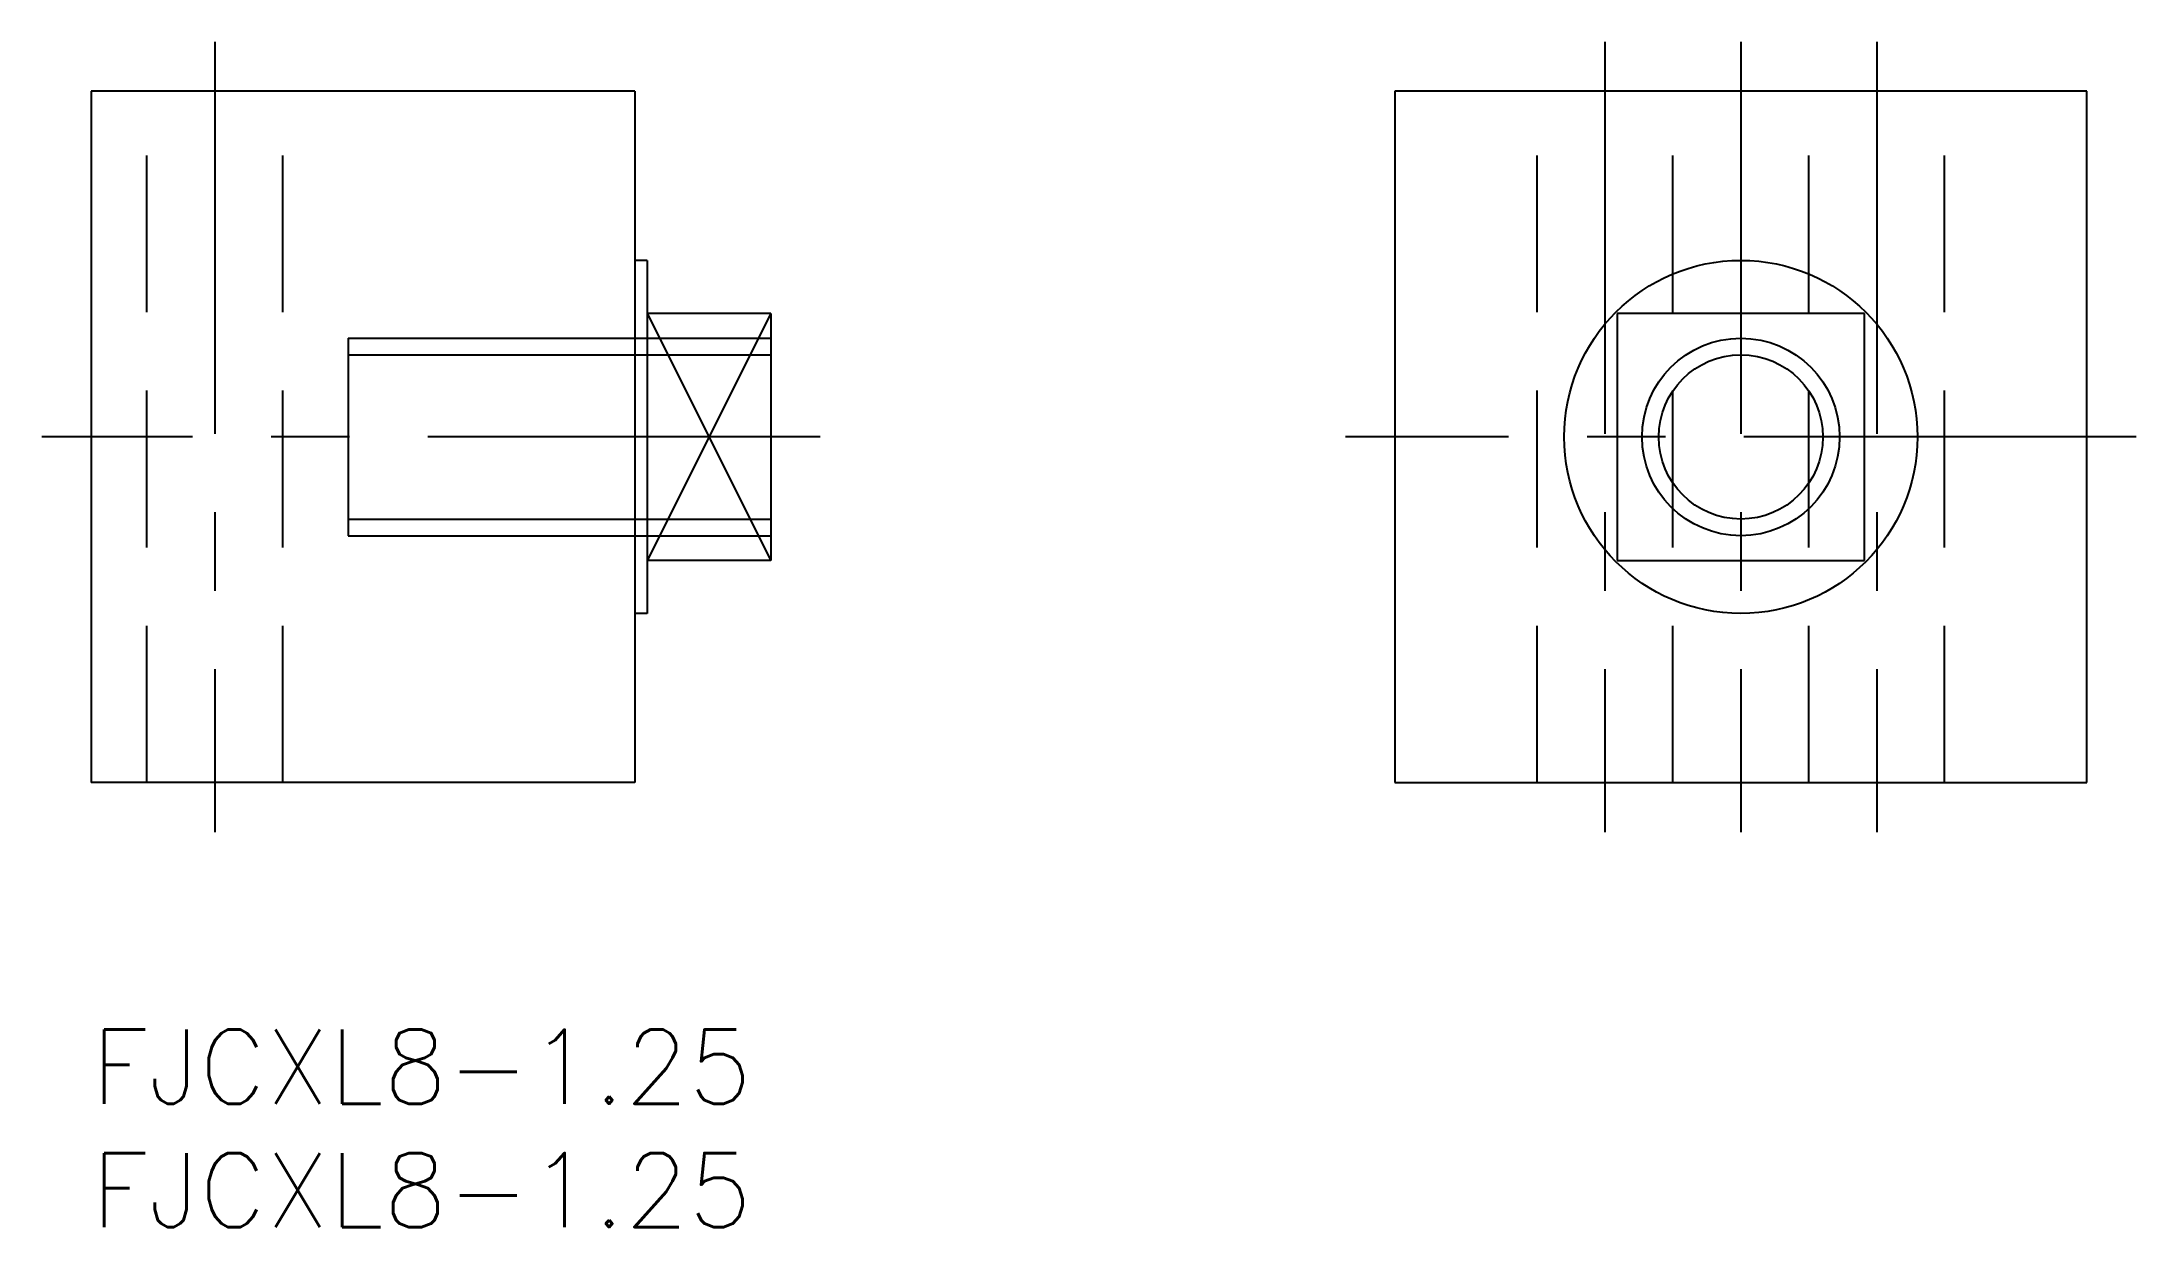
# Model space of a CAD drawing. Extents: x -2 to 82.8, y -8 to 40.
import ezdxf

# ---------------------------------------------------------------- set-up
doc = ezdxf.new("R2010")
doc.units = 0
doc.header["$LTSCALE"] = 0.5
doc.linetypes.add('CENTER', pattern=[50.8, 31.75, -6.35, 6.35, -6.35])
doc.linetypes.add('DASHED', pattern=[19.05, 12.7, -6.35])
for name, color, linetype in [('MSM_CENTER', 1, 'CENTER'), ('MSM_CONTINUOUS', 7, 'CONTINUOUS'), ('MSM_DASHED', 4, 'DASHED'), ('MSM_NARROW', 5, 'CONTINUOUS'), ('MSM_PART_NUMBER', 7, 'CONTINUOUS')]:
    doc.layers.add(name, color=color, linetype=linetype)
doc.styles.get("Standard").update_dxf_attribs({"font": 'txt.shx', "height": 3, "bigfont": 'bigfont.shx'})

# ---------------------------------------------------------------- blocks, each defined once
blk = doc.blocks.new('*U4')
at = {"layer": 'MSM_PART_NUMBER'}
blk.add_text('FJCXL8-1.25', height=3, dxfattribs=at).set_placement((0, -3))
blk = doc.blocks.new('*U5')
at = {"layer": 'MSM_PART_NUMBER'}
blk.add_text('FJCXL8-1.25', height=3, dxfattribs=at).set_placement((0, -8))

msp = doc.modelspace()

# ---------------------------------------------------------------- linework, layer by layer
at = {"layer": 'MSM_CENTER'}
for p, q in [((5, 40), (5, 8)), ((61.269, 40), (61.269, 8)), ((66.769, 40), (66.769, 8)), ((72.269, 40), (72.269, 8)), ((29.5, 24), (-2, 24)), ((82.769, 24), (50.769, 24))]:
    msp.add_line(p, q, dxfattribs=at)
at = {"layer": 'MSM_CONTINUOUS'}
for p, q in [((0, 38), (0, 10)), ((22, 38), (0, 38)), ((22, 38), (22, 10)), ((52.769, 38), (52.769, 10)), ((80.769, 38), (52.769, 38)), ((80.769, 10), (80.769, 38)), ((22.5, 31.15), (22, 31.15)), ((22.5, 31.15), (22.5, 16.85)), ((27.5, 29), (22.5, 29)), ((27.5, 29), (27.5, 19)), ((61.769, 29), (61.769, 19)), ((71.769, 29), (61.769, 29)), ((71.769, 19), (71.769, 29)), ((10.4, 28), (10.4, 20)), ((10.4, 27.323), (27.5, 27.323)), ((10.4, 20.677), (27.5, 20.677)), ((27.5, 19), (22.5, 19)), ((61.769, 19), (71.769, 19)), ((22.5, 16.85), (22, 16.85)), ((22, 10), (0, 10)), ((52.769, 10), (80.769, 10))]:
    msp.add_line(p, q, dxfattribs=at)
for radius in [7.15, 3.324]:
    msp.add_circle((66.769, 24), radius, dxfattribs=at)
at = {"layer": 'MSM_DASHED'}
for p, q in [((2.25, 10), (2.25, 38)), ((7.75, 10), (7.75, 38)), ((58.519, 10), (58.519, 38)), ((64.019, 10), (64.019, 38)), ((69.519, 10), (69.519, 38)), ((75.019, 10), (75.019, 38))]:
    msp.add_line(p, q, dxfattribs=at)
at = {"layer": 'MSM_NARROW'}
for p, q in [((27.5, 29), (22.5, 19)), ((22.5, 29), (27.5, 19)), ((10.4, 28), (27.5, 28)), ((10.4, 20), (27.5, 20))]:
    msp.add_line(p, q, dxfattribs=at)
msp.add_circle((66.769, 24), 4, dxfattribs=at)

# ---------------------------------------------------------------- block references
at = {"layer": 'MSM_CONTINUOUS'}
for name in ['*U4', '*U5']:
    msp.add_blockref(name, (0, 0), dxfattribs=at)

doc.saveas('drawing.dxf')
